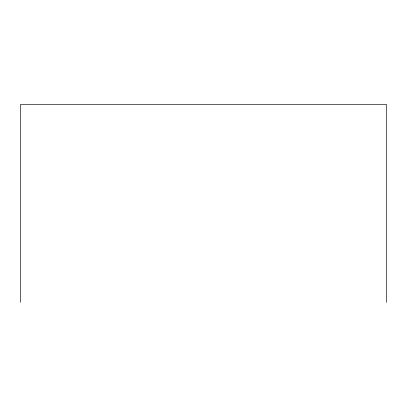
<?xml version="1.0" encoding="UTF-8"?>
<svg xmlns="http://www.w3.org/2000/svg" width="407" height="407" viewBox="0 0 407 407"><rect width="100%" height="100%" fill="white"/><g stroke="black" fill="none" stroke-linecap="round" stroke-linejoin="round"><path stroke-width="0.61" d="M386.65 302.406L386.65 104.594L20.35 104.594L20.35 302.406"/></g></svg>
